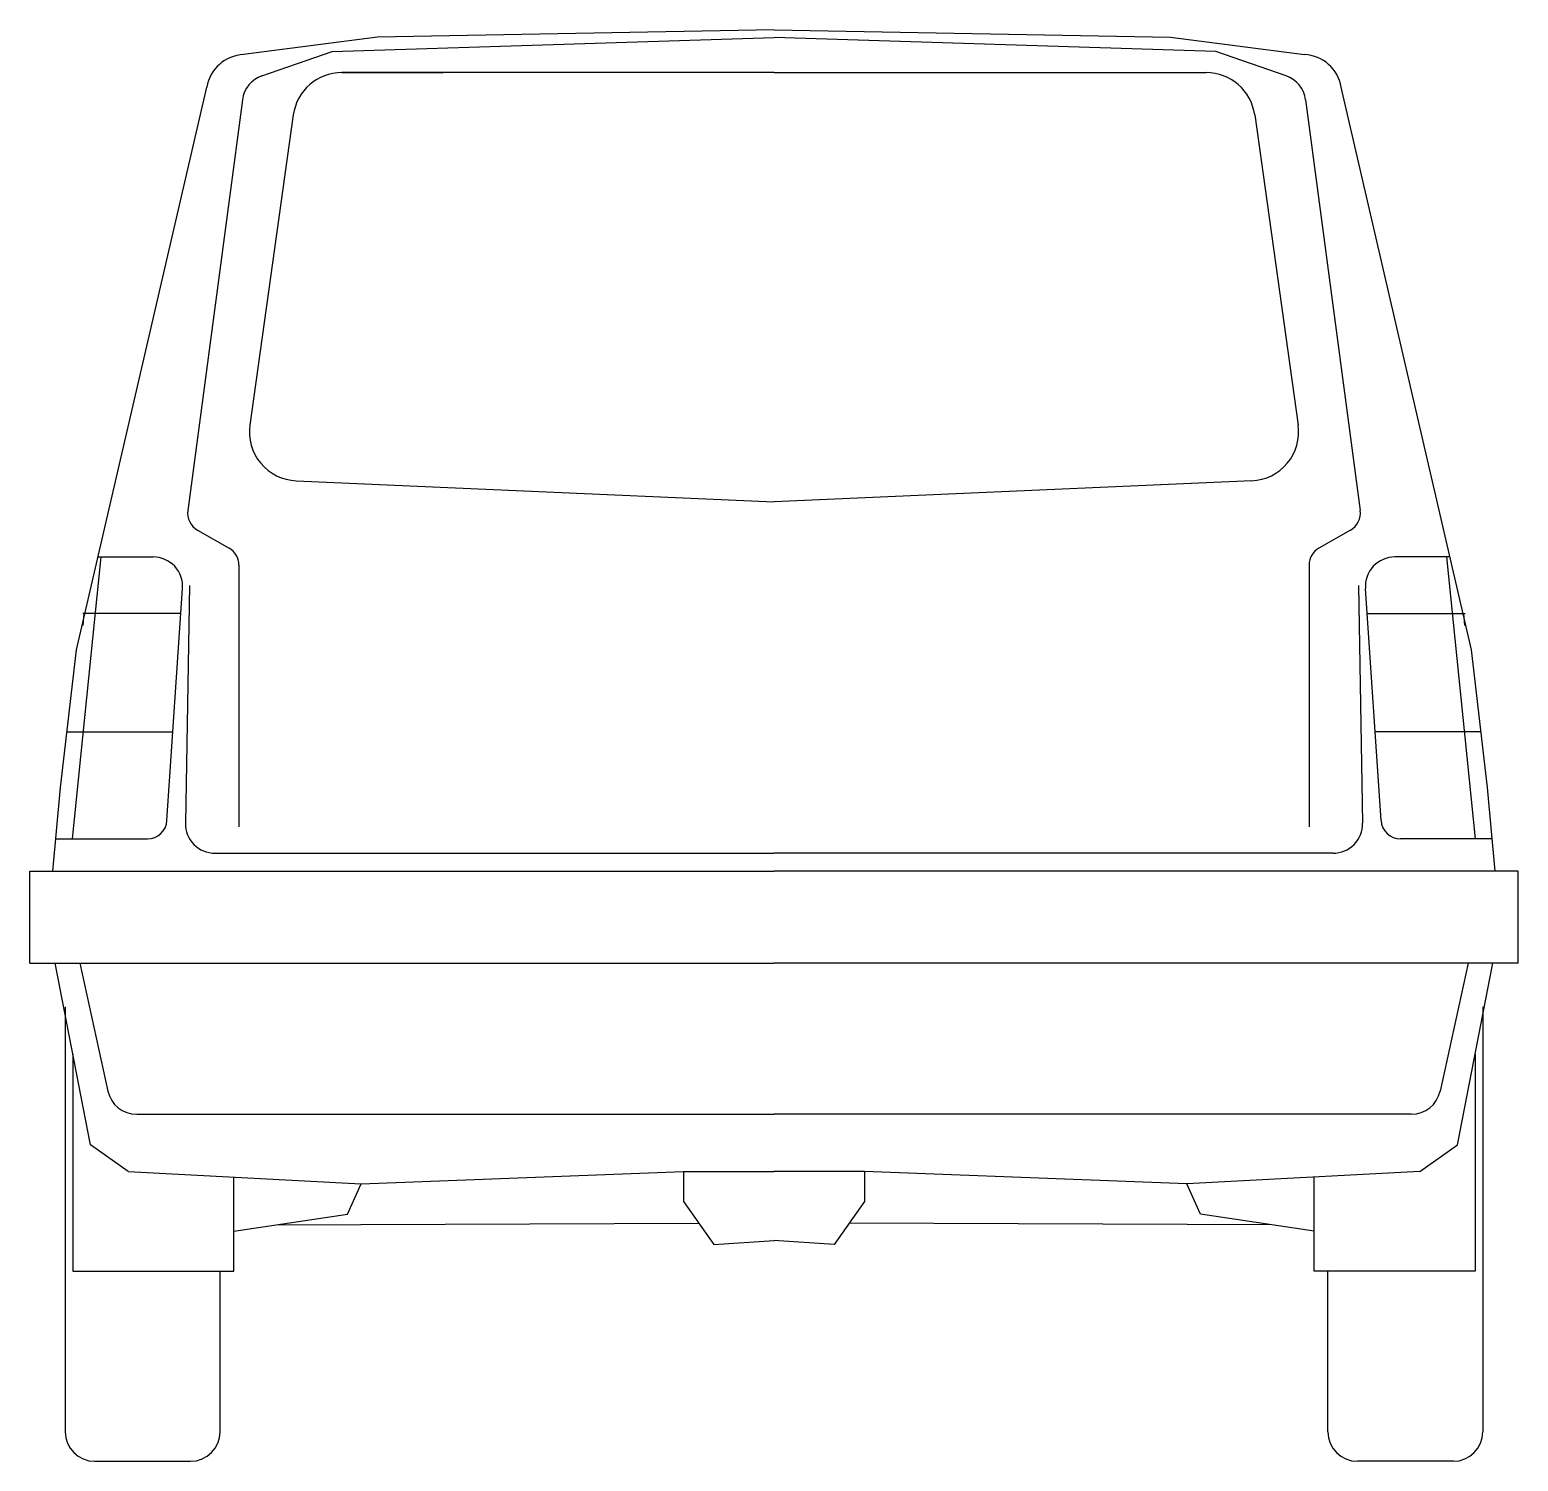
# Model space of a CAD drawing. Extents: x -76 to 76, y 0 to 146.
import ezdxf

# ---------------------------------------------------------------- set-up
doc = ezdxf.new("R2010")
doc.units = 0
doc.header["$LTSCALE"] = 25
doc.header["$MEASUREMENT"] = 0
doc.layers.get('0').update_dxf_attribs({"linetype": 'CONTINUOUS'})

msp = doc.modelspace()

# ---------------------------------------------------------------- linework, layer by layer
at = {"color": 0, "linetype": 'ByBlock'}
for p, q in [((0, 146.06), (-40.36, 145.29)), ((0, 146.06), (40.36, 145.29)), ((-40.36, 145.29), (-54.01, 143.54)), ((-44.99, 143.85), (0, 145.26)), ((44.99, 143.85), (0, 145.26)), ((40.36, 145.29), (54.01, 143.54)), ((-52.14, 141.37), (-44.99, 143.85)), ((52.14, 141.37), (44.99, 143.85)), ((-43.99, 141.7), (-33.71, 141.67)), ((0, 141.7), (-43.99, 141.7)), ((0, 141.7), (43.99, 141.7)), ((43.99, 141.7), (33.71, 141.67)), ((-71.02, 82.9), (-57.75, 140.22)), ((71.02, 82.9), (57.75, 140.22)), ((-54.13, 138.93), (-59.68, 97.11)), ((54.13, 138.93), (59.68, 97.11)), ((-48.94, 137.4), (-53.37, 105.81)), ((48.94, 137.4), (53.37, 105.81)), ((-48.64, 100.12), (0, 98)), ((48.64, 100.12), (0, 98)), ((-58.69, 95.11), (-55.48, 93.28)), ((58.69, 95.11), (55.48, 93.28)), ((-71.44, 63.68), (-68.5, 92.37)), ((-68.83, 92.37), (-63.21, 92.37)), ((-54.48, 91.54), (-54.48, 64.89)), ((54.48, 91.54), (54.48, 64.89)), ((68.83, 92.37), (63.21, 92.37)), ((71.44, 63.68), (68.5, 92.37)), ((-59.51, 89.47), (-59.92, 65.25)), ((59.51, 89.47), (59.92, 65.25)), ((-61.81, 65.52), (-60.22, 89.17)), ((61.81, 65.52), (60.22, 89.17)), ((-60.39, 86.6), (-70.38, 86.6)), ((-70.33, 85.4), (-70.23, 86.6)), ((60.39, 86.6), (70.38, 86.6)), ((70.33, 85.4), (70.23, 86.6)), ((-72.66, 68.89), (-71.02, 82.9)), ((72.66, 68.89), (71.02, 82.9)), ((-72, 74.55), (-61.29, 74.55)), ((72, 74.55), (61.29, 74.55)), ((-73.43, 60.38), (-72.66, 68.89)), ((73.43, 60.38), (72.66, 68.89)), ((-73.14, 63.66), (-63.8, 63.66)), ((73.14, 63.66), (63.8, 63.66)), ((-56.92, 62.2), (-0.01, 62.2)), ((56.92, 62.2), (0.01, 62.2)), ((-75.77, 51.02), (-75.77, 60.38)), ((-75.77, 60.38), (0, 60.38)), ((75.77, 60.38), (0, 60.38)), ((75.77, 51.02), (75.77, 60.38)), ((-75.77, 51.02), (0, 51.02)), ((-69.58, 32.49), (-73.2, 51.02)), ((-70.67, 51.02), (-67.82, 37.98)), ((75.77, 51.02), (0, 51.02)), ((70.67, 51.02), (67.82, 37.98)), ((69.58, 32.49), (73.2, 51.02)), ((-72.17, 46.56), (-72.17, 3.28)), ((72.17, 46.56), (72.17, 3.28)), ((-71.39, 41.75), (-71.39, 19.64)), ((71.39, 41.75), (71.39, 19.64)), ((-64.89, 35.62), (0, 35.62)), ((64.89, 35.62), (0, 35.62)), ((-65.74, 29.8), (-69.58, 32.49)), ((65.74, 29.8), (69.58, 32.49)), ((-65.74, 29.8), (-42.02, 28.52)), ((-54.99, 19.64), (-54.99, 29.22)), ((-42.02, 28.52), (-9.21, 29.8)), ((-9.21, 29.8), (-9.21, 26.72)), ((-9.21, 29.8), (0.02, 29.8)), ((9.21, 29.8), (-0.02, 29.8)), ((9.21, 29.8), (9.21, 26.72)), ((42.02, 28.52), (9.21, 29.8)), ((65.74, 29.8), (42.02, 28.52)), ((54.99, 19.64), (54.99, 29.22)), ((-43.43, 25.44), (-42.02, 28.52)), ((43.43, 25.44), (42.02, 28.52)), ((-9.21, 26.72), (-6.13, 22.36)), ((9.21, 26.72), (6.13, 22.36)), ((-54.99, 23.7), (-43.43, 25.44)), ((-50.68, 24.35), (-7.67, 24.54)), ((50.68, 24.35), (7.67, 24.54)), ((54.99, 23.7), (43.43, 25.44)), ((-6.13, 22.36), (0.02, 22.75)), ((6.13, 22.36), (-0.02, 22.75)), ((-71.39, 19.64), (-54.99, 19.64)), ((-56.4, 3.28), (-56.4, 19.64)), ((71.39, 19.64), (54.99, 19.64)), ((56.4, 3.28), (56.4, 19.64)), ((-69.17, 0.28), (-59.4, 0.28)), ((69.17, 0.28), (59.4, 0.28))]:
    msp.add_line(p, q, dxfattribs=at)
for centre, radius, start, end in [((-53.81, 139.54), 4, 92.919, 170.1898), ((53.81, 139.54), 4, 9.8102, 87.081), ((-51.15, 138.54), 3, 109.1342, 172.4293), ((-43.99, 136.7), 5, 90, 172.0043), ((43.99, 136.7), 5, 7.9957, 90), ((51.15, 138.54), 3, 7.5707, 70.8658), ((-48.42, 105.12), 5, 172.0043, 267.504), ((48.42, 105.12), 5, 272.496, 7.9957), ((-57.7, 96.85), 2, 172.4293, 240.2544), ((57.7, 96.85), 2, 299.7456, 7.5707), ((-56.48, 91.54), 2, 0, 60.2544), ((56.48, 91.54), 2, 119.7456, 180), ((-63.21, 89.37), 3, 356.1648, 90), ((63.21, 89.37), 3, 90, 183.8352), ((-63.8, 65.66), 2, 270, 356.1648), ((-56.92, 65.2), 3, 179.0263, 270), ((56.92, 65.2), 3, 270, 0.9737), ((63.8, 65.66), 2, 183.8352, 270), ((-70.8, 53.02), 2, 269.9994, 270), ((70.8, 53.02), 2, 270, 270.0006), ((-64.89, 38.62), 3, 192.3077, 270), ((64.89, 38.62), 3, 270, 347.6923), ((-69.17, 3.28), 3, 180, 270), ((-59.4, 3.28), 3, 270, 0), ((59.4, 3.28), 3, 180, 270), ((69.17, 3.28), 3, 270, 0)]:
    msp.add_arc(centre, radius, start, end, dxfattribs=at)

doc.saveas('drawing.dxf')
